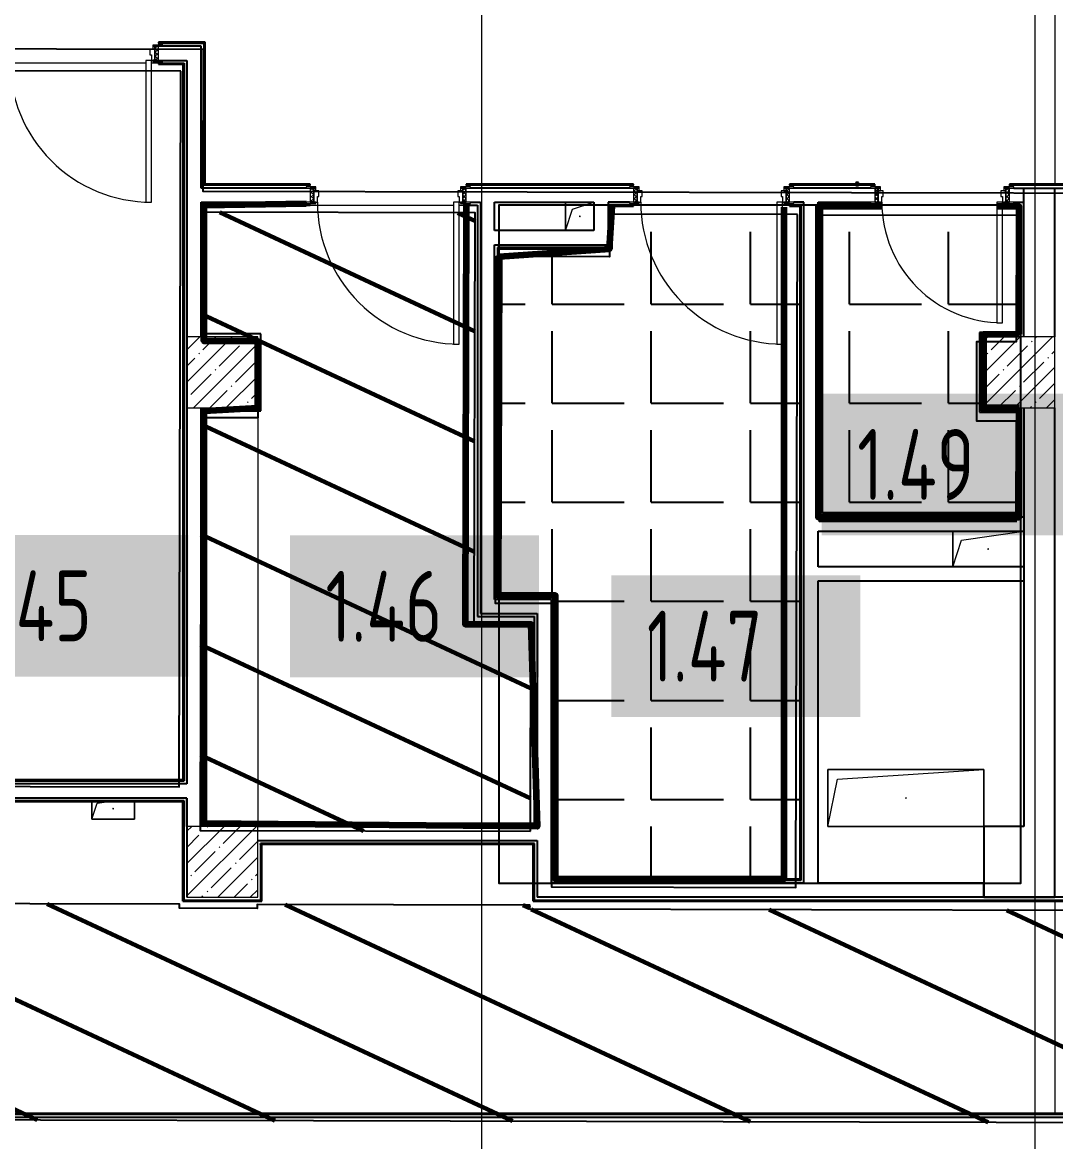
# Model space of a CAD drawing. Header units: millimetres. Extents: x -164500 to 426394, y -23753 to 102118.
# Drawn here: x 77485 to 84770, y 13292 to 21182 of the extents above; entities that cross this region are included whole.
import ezdxf

# ---------------------------------------------------------------- set-up
doc = ezdxf.new("R2010")
doc.units = ezdxf.units.MM
for name, color, linetype, lineweight in [('0) шлифовка', 5, 'Continuous', 60), ('384 ПК-3', 30, 'Continuous', 120), ('394 ПК-5 плинтус H100', 2, 'Continuous', 120), ('A-DOOR-2', 7, 'Continuous', 5), ('A-DOOR-FRAM-2', 7, 'Continuous', 5), ('A-FLOR', 7, 'Continuous', 9), ('A-GENM', 7, 'Continuous', 9), ('S-COLS-1', 7, 'Continuous', 5), ('Оси', 7, 'Continuous', 9)]:
    doc.layers.add(name, color=color, linetype=linetype, lineweight=lineweight)
doc.layers.add('1.1.1) Плитка КР1 Остаток', color=52, linetype='Continuous')
doc.layers.add('A-DOOR-1', color=7, linetype='Continuous', lineweight=5, true_color=0xc0c0c0)
doc.layers.add('A-DOOR-FRAM-1', color=7, linetype='Continuous', lineweight=5, true_color=0xc0c0c0)
doc.styles.add('СПДС', font='ГОСТ тип А.ttf', dxfattribs={"width": 0.9})
pattern_1 = [(135, (1751.41, 114.685), (-14.14214, -14.14214), []), (225, (1751.41, 114.685), (14.14214, -14.14214), [])]
pattern_2 = [(45, (-371.384, 114.685), (-14.1421, 14.1421), []), (135, (-371.384, 114.685), (-14.1421, -14.1421), [])]
pattern_3 = [(0, (205553.1, 26879), (0, 698.5), [508, -190.5]), (90, (205553.1, 26879), (-698.5, 4e-14), [508, -190.5])]
pattern_4 = [(155, (205553.1, 26879), (-297.8825, -638.811), [])]

# ---------------------------------------------------------------- blocks, each defined once
blk = doc.blocks.new('110_Дверь_СКБ_1Ст_Внутренняя1 - Д-11п 1100x2100h_кладовые _все__ коридор _между помещениями блока столовой__ моечные _все_ 2-32102277-Объем проектирования 1 этажа')
at = {"layer": 'A-DOOR-2'}
h = blk.add_hatch(dxfattribs=at)
h.set_pattern_fill('FP_44', color=256, style=0, pattern_type=2)
h.set_pattern_definition(pattern_1)
h.paths.add_polyline_path([(537.5, -50), (562.5, -50), (562.5, 50), (537.5, 50)])
at = {"layer": 'A-DOOR-FRAM-2'}
h = blk.add_hatch(dxfattribs=at)
h.set_pattern_fill('FP_45', color=256, style=0, pattern_type=2)
h.set_pattern_definition(pattern_2)
h.paths.add_polyline_path([(-512.5, -50), (-512.5, 50), (-537.5, 50), (-537.5, -50)])
at = {"layer": 'A-DOOR-1'}
for p, q in [((-487.5, 1050), (-487.5, 50)), ((-447.5, 1050), (-487.5, 1050)), ((-447.5, 50), (-447.5, 1050)), ((-487.5, 50), (-447.5, 50))]:
    blk.add_line(p, q, dxfattribs=at)
blk.add_arc((-487.5, 50), 1000, 360, 90, dxfattribs=at)
at = {"layer": 'A-DOOR-FRAM-1'}
for p, q in [((-497.5, 58), (-567.5, 58)), ((-567.5, 58), (-567.5, 50)), ((-567.5, 50), (-497.5, 50)), ((-512.5, 50), (-537.5, 50)), ((-537.5, 50), (-537.5, -50)), ((-487.5, 50), (-512.5, 50)), ((-512.5, 50), (-512.5, -30)), ((-512.5, -50), (-512.5, 50)), ((-497.5, 50), (-512.5, 50)), ((-512.5, 50), (-512.5, 49)), ((-512.5, 49), (-497.5, 49)), ((-497.5, 50), (-497.5, 58)), ((-497.5, 49), (-497.5, 50)), ((-487.5, 10), (-487.5, 50)), ((-477.5, 10), (-487.5, 10)), ((-477.5, -30), (-477.5, 10)), ((512.5, 10), (502.5, 10)), ((502.5, 10), (502.5, -30)), ((512.5, 50), (512.5, 10)), ((537.5, 50), (512.5, 50)), ((592.5, 58), (522.5, 58)), ((522.5, 58), (522.5, 50)), ((537.5, 50), (522.5, 50)), ((522.5, 50), (522.5, 49)), ((522.5, 50), (592.5, 50)), ((522.5, 49), (537.5, 49)), ((537.5, -30), (537.5, 50)), ((562.5, 50), (537.5, 50)), ((537.5, 50), (537.5, -50)), ((537.5, 49), (537.5, 50)), ((562.5, -50), (562.5, 50)), ((592.5, 50), (592.5, 58)), ((-497.5, -50), (-567.5, -50)), ((-567.5, -50), (-567.5, -58)), ((-567.5, -58), (-497.5, -58)), ((-537.5, -50), (-512.5, -50)), ((-512.5, -30), (-477.5, -30)), ((-497.5, -30), (-512.5, -30)), ((-512.5, -30), (-512.5, -50)), ((-512.5, -50), (-497.5, -50)), ((-497.5, -50), (-497.5, -30)), ((-497.5, -58), (-497.5, -50)), ((502.5, -30), (537.5, -30)), ((537.5, -30), (522.5, -30)), ((522.5, -30), (522.5, -50)), ((522.5, -50), (537.5, -50)), ((592.5, -50), (522.5, -50)), ((522.5, -50), (522.5, -58)), ((522.5, -58), (592.5, -58)), ((537.5, -50), (537.5, -30)), ((537.5, -50), (562.5, -50)), ((592.5, -58), (592.5, -50))]:
    blk.add_line(p, q, dxfattribs=at)
blk = doc.blocks.new('110_Дверь_СКБ_1Ст_Внутренняя1 - Д-11п 1100x2100h_кладовые _все__ коридор _между помещениями блока столовой__ моечные _все_ 2-V47-Объем проектирования 1 этажа')
at = {"layer": 'A-DOOR-2'}
h = blk.add_hatch(dxfattribs=at)
h.set_pattern_fill('FP_44', color=256, style=0, pattern_type=2)
h.set_pattern_definition(pattern_1)
h.paths.add_polyline_path([(537.5, 50), (537.5, -50), (562.5, -50), (562.5, 50)])
at = {"layer": 'A-DOOR-FRAM-2'}
h = blk.add_hatch(dxfattribs=at)
h.set_pattern_fill('FP_45', color=256, style=0, pattern_type=2)
h.set_pattern_definition(pattern_2)
h.paths.add_polyline_path([(-512.5, 50), (-537.5, 50), (-537.5, -50), (-512.5, -48.8), (-512.5, -32.4)])
at = {"layer": 'A-DOOR-1'}
for p, q in [((-487.5, 1050), (-487.5, 50)), ((-447.5, 1050), (-487.5, 1050)), ((-447.5, 50), (-447.5, 1050)), ((-487.5, 50), (-447.5, 50))]:
    blk.add_line(p, q, dxfattribs=at)
blk.add_arc((-487.5, 50), 1000, 360, 90, dxfattribs=at)
at = {"layer": 'A-DOOR-FRAM-1'}
for p, q in [((-497.5, 58), (-567.5, 58)), ((-567.5, 58), (-567.5, 50)), ((-567.5, 50), (-497.5, 50)), ((-512.5, 50), (-537.5, 50)), ((-537.5, 50), (-537.5, -50)), ((-487.5, 50), (-512.5, 50)), ((-512.5, 50), (-512.5, -30)), ((-512.5, -50), (-512.5, 50)), ((-497.5, 50), (-512.5, 50)), ((-512.5, 50), (-512.5, 49)), ((-512.5, 49), (-497.5, 49)), ((-497.5, 50), (-497.5, 58)), ((-497.5, 49), (-497.5, 50)), ((-487.5, 10), (-487.5, 50)), ((-477.5, 10), (-487.5, 10)), ((-477.5, -30), (-477.5, 10)), ((512.5, 10), (502.5, 10)), ((502.5, 10), (502.5, -30)), ((512.5, 50), (512.5, 10)), ((537.5, 50), (512.5, 50)), ((592.5, 58), (522.5, 58)), ((522.5, 58), (522.5, 50)), ((537.5, 50), (522.5, 50)), ((522.5, 50), (522.5, 49)), ((522.5, 50), (592.5, 50)), ((522.5, 49), (537.5, 49)), ((537.5, -30), (537.5, 50)), ((562.5, 50), (537.5, 50)), ((537.5, 50), (537.5, -50)), ((537.5, 49), (537.5, 50)), ((562.5, -50), (562.5, 50)), ((592.5, 50), (592.5, 58)), ((-497.5, -50), (-567.5, -50)), ((-567.5, -50), (-567.5, -58)), ((-567.5, -58), (-497.5, -58)), ((-537.5, -50), (-512.5, -50)), ((-512.5, -30), (-477.5, -30)), ((-497.5, -30), (-512.5, -30)), ((-512.5, -30), (-512.5, -50)), ((-512.5, -50), (-497.5, -50)), ((-497.5, -50), (-497.5, -30)), ((-497.5, -58), (-497.5, -50)), ((502.5, -30), (537.5, -30)), ((537.5, -30), (522.5, -30)), ((522.5, -30), (522.5, -50)), ((522.5, -50), (537.5, -50)), ((592.5, -50), (522.5, -50)), ((522.5, -50), (522.5, -58)), ((522.5, -58), (592.5, -58)), ((537.5, -50), (537.5, -30)), ((537.5, -50), (562.5, -50)), ((592.5, -58), (592.5, -50))]:
    blk.add_line(p, q, dxfattribs=at)
blk = doc.blocks.new('110_Дверь_СКБ_1Ст_Внутренняя1 - Д-7_п__950x2100h_Туалет-V79-Объем проектирования 1 этажа')
at = {"layer": 'A-DOOR-2'}
h = blk.add_hatch(dxfattribs=at)
h.set_pattern_fill('FP_48', color=256, style=0, pattern_type=2)
h.set_pattern_definition([(135, (1826.41, 114.685), (-14.14214, -14.14214), []), (225, (1826.41, 114.685), (14.14214, -14.14214), [])])
h.paths.add_polyline_path([(462.5, 50), (462.5, -50), (487.5, -50), (487.5, 50)])
at = {"layer": 'A-DOOR-FRAM-2'}
h = blk.add_hatch(dxfattribs=at)
h.set_pattern_fill('FP_49', color=256, style=0, pattern_type=2)
h.set_pattern_definition([(45, (-296.384, 114.685), (-14.1421, 14.1421), []), (135, (-296.384, 114.685), (-14.1421, -14.1421), [])])
h.paths.add_polyline_path([(-462.5, 50), (-462.5, -50), (-437.5, -50), (-437.5, 50), (-455.9, 50)])
at = {"layer": 'A-DOOR-1'}
for p, q in [((-412.5, 900), (-412.5, 50)), ((-372.5, 900), (-412.5, 900)), ((-372.5, 50), (-372.5, 900)), ((-412.5, 50), (-372.5, 50))]:
    blk.add_line(p, q, dxfattribs=at)
blk.add_arc((-412.5, 50), 850, 360, 90, dxfattribs=at)
at = {"layer": 'A-DOOR-FRAM-1'}
for p, q in [((-422.5, 58), (-492.5, 58)), ((-492.5, 58), (-492.5, 50)), ((-492.5, 50), (-422.5, 50)), ((-437.5, 50), (-462.5, 50)), ((-462.5, 50), (-462.5, -50)), ((-412.5, 50), (-437.5, 50)), ((-437.5, 50), (-437.5, -30)), ((-437.5, -50), (-437.5, 50)), ((-422.5, 50), (-437.5, 50)), ((-437.5, 50), (-437.5, 49)), ((-437.5, 49), (-422.5, 49)), ((-422.5, 50), (-422.5, 58)), ((-422.5, 49), (-422.5, 50)), ((-412.5, 10), (-412.5, 50)), ((-402.5, 10), (-412.5, 10)), ((-402.5, -30), (-402.5, 10)), ((437.5, 10), (427.5, 10)), ((427.5, 10), (427.5, -30)), ((437.5, 50), (437.5, 10)), ((462.5, 50), (437.5, 50)), ((517.5, 58), (447.5, 58)), ((447.5, 58), (447.5, 50)), ((462.5, 50), (447.5, 50)), ((447.5, 50), (447.5, 49)), ((447.5, 50), (517.5, 50)), ((447.5, 49), (462.5, 49)), ((462.5, -30), (462.5, 50)), ((487.5, 50), (462.5, 50)), ((462.5, 50), (462.5, -50)), ((462.5, 49), (462.5, 50)), ((487.5, -50), (487.5, 50)), ((517.5, 50), (517.5, 58)), ((-422.5, -50), (-492.5, -50)), ((-492.5, -50), (-492.5, -58)), ((-492.5, -58), (-422.5, -58)), ((-462.5, -50), (-437.5, -50)), ((-437.5, -30), (-402.5, -30)), ((-422.5, -30), (-437.5, -30)), ((-437.5, -30), (-437.5, -50)), ((-437.5, -50), (-422.5, -50)), ((-422.5, -50), (-422.5, -30)), ((-422.5, -58), (-422.5, -50)), ((427.5, -30), (462.5, -30)), ((462.5, -30), (447.5, -30)), ((447.5, -30), (447.5, -50)), ((447.5, -50), (462.5, -50)), ((517.5, -50), (447.5, -50)), ((447.5, -50), (447.5, -58)), ((447.5, -58), (517.5, -58)), ((462.5, -50), (462.5, -30)), ((462.5, -50), (487.5, -50)), ((517.5, -58), (517.5, -50))]:
    blk.add_line(p, q, dxfattribs=at)
blk = doc.blocks.new('BSC_Колонна _Прямоугольная - 500х500-V93-Объем проектирования 1 этажа')
at = {"layer": 'S-COLS-1'}
h = blk.add_hatch(dxfattribs=at)
h.set_pattern_fill('FP_111', color=256, style=0, pattern_type=2)
h.set_pattern_definition([(45, (-78830, -15400), (-114.04925, 114.04925), []), (45, (-78715.95, -15400), (-114.04925, 114.04925), [201.613, -40.323, 6.706, -33.617])])
h.paths.add_polyline_path([(250, -250), (250, 250), (-250, 250), (-250, -250), (-192.1, -250)])
for p, q in [((250, 250), (-250, 250)), ((-250, 250), (-250, -250)), ((250, -250), (250, 250)), ((-250, -250), (250, -250))]:
    blk.add_line(p, q, dxfattribs=at)
blk = doc.blocks.new('GM_Отверстие прямоугольное _в плите_ - Отверстие-V123-Объем проектирования 1 этажа')
at = {"layer": 'A-GENM'}
for p, q in [((-250, -125), (-250, 125)), ((-250, 125), (-250, -125)), ((-187.5, 62.5), (250, 125)), ((-250, -125), (-187.5, 62.5))]:
    blk.add_line(p, q, dxfattribs=at)
for start, end in [(360, 180), (180, 360)]:
    blk.add_arc((0, 0), 2.5, start, end, dxfattribs=at)
blk = doc.blocks.new('GM_Отверстие прямоугольное _в плите_ - Отверстие-V130-Объем проектирования 1 этажа')
at = {"layer": 'A-GENM'}
for p, q in [((-150, -75), (-150, 47)), ((-150, 47), (-150, -75)), ((-150, -75), (-112.5, 37.5)), ((-112.5, 37.5), (-46, 47)), ((150, 47), (150, -75)), ((150, -75), (150, 47)), ((150, -75), (-150, -75)), ((-150, -75), (150, -75))]:
    blk.add_line(p, q, dxfattribs=at)
for start, end in [(360, 180), (180, 360)]:
    blk.add_arc((0, 0), 2.5, start, end, dxfattribs=at)
blk = doc.blocks.new('BSC_Колонна _Прямоугольная - 500х500-V134-Объем проектирования 1 этажа')
at = {"layer": 'S-COLS-1'}
h = blk.add_hatch(dxfattribs=at)
h.set_pattern_fill('FP_136', color=256, style=0, pattern_type=2)
h.set_pattern_definition([(45, (-78830, -18850), (-114.04925, 114.04925), []), (45, (-78715.95, -18850), (-114.04925, 114.04925), [201.613, -40.323, 6.706, -33.617])])
h.paths.add_polyline_path([(-250, -250), (250, -250), (250, 250), (-250, 250), (-250, -101)])
for p, q in [((250, 250), (-250, 250)), ((-250, 250), (-250, -250)), ((250, -250), (250, 250)), ((-250, -250), (250, -250))]:
    blk.add_line(p, q, dxfattribs=at)
blk = doc.blocks.new('BSC_Колонна _Прямоугольная - 500х500-V135-Объем проектирования 1 этажа')
at = {"layer": 'S-COLS-1'}
h = blk.add_hatch(dxfattribs=at)
h.set_pattern_fill('FP_137', color=256, style=0, pattern_type=2)
h.set_pattern_definition([(45, (-84450, -18850), (-114.04925, 114.04925), []), (45, (-84335.95, -18850), (-114.04925, 114.04925), [201.613, -40.323, 6.706, -33.617])])
h.paths.add_polyline_path([(-250, -250), (250, -250), (250, 250), (-250, 250), (-250, 222.4)])
for p, q in [((250, 250), (-250, 250)), ((-250, 250), (-250, -250)), ((250, -250), (250, 250)), ((-250, -250), (250, -250))]:
    blk.add_line(p, q, dxfattribs=at)
blk = doc.blocks.new('GM_Отверстие прямоугольное _в плите_ - Отверстие-21958544-Объем проектирования 1 этажа')
at = {"layer": 'A-GENM'}
for p, q in [((-550, -200), (-550, 200)), ((-550, 200), (550, 200)), ((550, 200), (-550, 200)), ((-550, 200), (-550, -200)), ((-483.3, 133.3), (550, 200)), ((550, 200), (550, -200)), ((550, -200), (550, 200)), ((-550, -200), (-483.3, 133.3)), ((550, -200), (-550, -200)), ((-550, -200), (550, -200))]:
    blk.add_line(p, q, dxfattribs=at)
for start, end in [(360, 180), (180, 360)]:
    blk.add_arc((0, 0), 2.5, start, end, dxfattribs=at)
blk = doc.blocks.new('GM_Отверстие прямоугольное _в плите_ - Отверстие-V198-Объем проектирования 1 этажа')
at = {"layer": 'A-GENM'}
for p, q in [((-100, -100), (-100, 100)), ((-100, 100), (-100, -100)), ((-50, 50), (100, 100)), ((-100, -100), (-50, 50))]:
    blk.add_line(p, q, dxfattribs=at)
for start, end in [(360, 180), (180, 360)]:
    blk.add_arc((0, 0), 2.5, start, end, dxfattribs=at)

msp = doc.modelspace()

# ---------------------------------------------------------------- hatches: boundary and pattern name
at = {"layer": '0) шлифовка', "true_color": 0x2776bb}
h = msp.add_hatch(dxfattribs=at)
h.set_pattern_fill('ANSI31', color=152, scale=222, angle=110)
h.set_pattern_definition(pattern_4)
h.paths.add_polyline_path([(81066.539, 15480.219), (81069.962, 16938.215), (80669.963, 16939.153), (80676.77, 19839.146), (78748.585, 19843.672), (78746.454, 18935.674), (79146.643, 18934.735), (79145.371, 18392.736), (78745.182, 18393.676), (78738.355, 15485.684)])
h = msp.add_hatch(dxfattribs=at)
h.set_pattern_fill('ANSI31', color=152, scale=222, angle=110)
h.set_pattern_definition(pattern_4)
h.paths.add_polyline_path([(81062.25, 14931.227), (81062.316, 14959.227), (79140.321, 14963.739), (79140.256, 14935.739), (78592.257, 14937.025), (78592.323, 14965.025), (76480.139, 14969.983), (76480.073, 14941.984), (70874.278, 14955.143), (70870.771, 13461.147), (86274.729, 13424.987), (86280.466, 15868.981), (85036.469, 15871.901), (85034.239, 14921.903)])
at = {"layer": '1.1.1) Плитка КР1 Остаток'}
h = msp.add_hatch(dxfattribs=at)
h.set_pattern_fill('ANGLE', color=256, scale=100)
h.set_pattern_definition(pattern_3)
h.paths.add_polyline_path([(82966.702, 19885.938), (82894.702, 19885.938), (81794.702, 19890.229), (81794.702, 19885.938), (81642.702, 19885.938), (81642.702, 19585.938), (80844.034, 19585.938), (80844.034, 17141.938), (81242.702, 17141.938), (81242.702, 15141.938), (82966.702, 15141.938)])
h = msp.add_hatch(dxfattribs=at)
h.set_pattern_fill('ANGLE', color=256, scale=100)
h.set_pattern_definition(pattern_3)
h.paths.add_polyline_path([(84513.702, 19882.938), (84444.702, 19882.938), (84444.702, 19893.938), (83494.702, 19893.938), (83494.702, 19882.938), (83125.702, 19882.938), (83125.702, 17724.938), (84513.702, 17724.938), (84513.702, 18432.938), (84233.702, 18432.938), (84233.702, 18994.938), (84513.702, 18994.938)])

# ---------------------------------------------------------------- linework, layer by layer
for p, q in [((78772.512, 21041.938), (78444.512, 21041.938)), ((78444.512, 21041.938), (78444.512, 21033.938)), ((78444.512, 21033.938), (78744.512, 21033.938)), ((78744.512, 21013.938), (78474.512, 21013.938)), ((78744.512, 21033.938), (78764.512, 21033.938)), ((78744.512, 20013.938), (78744.512, 21013.938)), ((78764.512, 21033.938), (78764.512, 20033.938)), ((78772.512, 20041.938), (78772.512, 21041.938)), ((78474.512, 20913.938), (78644.512, 20913.938)), ((78644.512, 20913.938), (78644.512, 15813.938)), ((78444.512, 20893.938), (78624.512, 20893.938)), ((78444.512, 20893.938), (78444.512, 20885.938)), ((78444.512, 20885.938), (78616.512, 20885.938)), ((78616.512, 20885.938), (78616.512, 15841.938)), ((78624.512, 20893.938), (78624.512, 15833.938)), ((79514.702, 20041.938), (78772.512, 20041.938)), ((79514.702, 20033.938), (79514.702, 20041.938)), ((81794.702, 20041.938), (80614.702, 20041.938)), ((80614.702, 20041.938), (80614.702, 20033.938)), ((81794.702, 20033.938), (81794.702, 20041.938)), ((83494.702, 20041.938), (82894.702, 20041.938)), ((82894.702, 20041.938), (82894.702, 20033.938)), ((83380.2, 20051.938), (83360.2, 20051.938)), ((83360.2, 20051.938), (83360.2, 20031.938)), ((83380.2, 20031.938), (83380.2, 20051.938)), ((83494.702, 20033.938), (83494.702, 20041.938)), ((85634.702, 20041.938), (84444.702, 20041.938)), ((84444.702, 20041.938), (84444.702, 20033.938)), ((79484.702, 20013.938), (78744.512, 20013.938)), ((79514.702, 20033.938), (78764.512, 20033.938)), ((81794.702, 20033.938), (80614.702, 20033.938)), ((81764.702, 20013.938), (80644.702, 20013.938)), ((83494.702, 20033.938), (82894.702, 20033.938)), ((83464.702, 20013.938), (82924.702, 20013.938)), ((83360.2, 20031.938), (83380.2, 20031.938)), ((83494.702, 20021.938), (83494.702, 20033.938)), ((85634.702, 20033.938), (84444.702, 20033.938)), ((84444.702, 20033.938), (84444.702, 20021.938)), ((84474.702, 20013.938), (85634.702, 20013.938)), ((84544.702, 18963.938), (84544.702, 20013.938)), ((84764.702, 18963.938), (84764.702, 20013.938)), ((78744.512, 18963.938), (78744.512, 19913.938)), ((78744.512, 19913.938), (79484.702, 19913.938)), ((78764.512, 19892.938), (78764.512, 19893.938)), ((78765.512, 19892.938), (79514.702, 19892.938)), ((78765.512, 18984.938), (78765.512, 19892.938)), ((79514.702, 19892.938), (79514.702, 19893.938)), ((80614.702, 19905.938), (80614.702, 19893.938)), ((80614.702, 19893.938), (80614.702, 19892.938)), ((80614.702, 19892.938), (80693.702, 19892.938)), ((80644.702, 19913.938), (80714.702, 19913.938)), ((80693.702, 19893.938), (80694.702, 19893.938)), ((80693.702, 19892.938), (80693.702, 16992.938)), ((80714.702, 19913.938), (80714.702, 17013.938)), ((80814.702, 19713.938), (80814.702, 19913.938)), ((80814.702, 19913.938), (81514.702, 19913.938)), ((81514.702, 19913.938), (81514.702, 19713.938)), ((81614.702, 19913.938), (81764.702, 19913.938)), ((81614.702, 19913.938), (81614.702, 19613.938)), ((81764.702, 19913.938), (81614.702, 19913.938)), ((81634.702, 19885.938), (81634.702, 19893.938)), ((81634.702, 19893.938), (81794.702, 19893.938)), ((81634.702, 19885.938), (81634.702, 19593.938)), ((81642.702, 19885.938), (81794.702, 19885.938)), ((81642.702, 19585.938), (81642.702, 19885.938)), ((81794.702, 19893.938), (81794.702, 19905.938)), ((81794.702, 19885.938), (81794.702, 19893.938)), ((82894.702, 19905.938), (82894.702, 19893.938)), ((82894.702, 19893.938), (82894.702, 19885.938)), ((82974.702, 19893.938), (82894.702, 19893.938)), ((82894.702, 19885.938), (82966.702, 19885.938)), ((82924.702, 19913.938), (82994.702, 19913.938)), ((82994.702, 19913.938), (82924.702, 19913.938)), ((82966.702, 19885.938), (82966.702, 15141.938)), ((82974.702, 15133.938), (82974.702, 19893.938)), ((82994.702, 15113.938), (82994.702, 19913.938)), ((83094.702, 19913.938), (83464.702, 19913.938)), ((83094.702, 17693.938), (83094.702, 19913.938)), ((83114.702, 17713.938), (83114.702, 19893.938)), ((83494.702, 19893.938), (83114.702, 19893.938)), ((83125.702, 17724.938), (83125.702, 19882.938)), ((83125.702, 19882.938), (83494.702, 19882.938)), ((83494.702, 19893.938), (83494.702, 19905.938)), ((83494.702, 19882.938), (83494.702, 19893.938)), ((84444.702, 19905.938), (84444.702, 19893.938)), ((84444.702, 19893.938), (84444.702, 19882.938)), ((84524.702, 19893.938), (84444.702, 19893.938)), ((84444.702, 19882.938), (84513.702, 19882.938)), ((84474.702, 19913.938), (84544.702, 19913.938)), ((84513.702, 19882.938), (84513.702, 18994.938)), ((84524.702, 18983.938), (84524.702, 19893.938)), ((81514.702, 19713.938), (80814.702, 19713.938)), ((80814.702, 17113.938), (80814.702, 19613.938)), ((80814.702, 19613.938), (81614.702, 19613.938)), ((81614.702, 19593.938), (80834.702, 19593.938)), ((80834.702, 19593.938), (80834.702, 17133.938)), ((80842.702, 19585.938), (81642.702, 19585.938)), ((80842.702, 17141.938), (80842.702, 19585.938)), ((81634.702, 19593.938), (81614.702, 19593.938)), ((78765.512, 18983.938), (78764.512, 18983.938)), ((79165.702, 18984.938), (78765.512, 18984.938)), ((79165.702, 18442.938), (79165.702, 18984.938)), ((84233.702, 18994.938), (84233.702, 18432.938)), ((84513.702, 18994.938), (84233.702, 18994.938)), ((84244.702, 18983.938), (84244.702, 18443.938)), ((84244.702, 18983.938), (84264.702, 18983.938)), ((84264.702, 18983.938), (84524.702, 18983.938)), ((78744.512, 15513.938), (78744.512, 18463.938)), ((84544.702, 18463.938), (84544.702, 15513.938)), ((84764.702, 15513.938), (84764.702, 18463.938)), ((78764.512, 18442.938), (78764.512, 18443.938)), ((78765.512, 18442.938), (79165.702, 18442.938)), ((78765.512, 15534.938), (78765.512, 18442.938)), ((84233.702, 18432.938), (84513.702, 18432.938)), ((84524.702, 18443.938), (84244.702, 18443.938)), ((84513.702, 18432.938), (84513.702, 17713.938)), ((84524.702, 18443.938), (84524.702, 17713.938)), ((84544.702, 17693.938), (83094.702, 17693.938)), ((83114.702, 17713.938), (84524.702, 17713.938)), ((84524.702, 17724.938), (83125.702, 17724.938)), ((83094.702, 17593.938), (84544.702, 17593.938)), ((83094.702, 17343.938), (83094.702, 17593.938)), ((84544.702, 17343.938), (83094.702, 17343.938)), ((83094.702, 17243.938), (84544.702, 17243.938)), ((83094.702, 15113.938), (83094.702, 17243.938)), ((80834.702, 17133.938), (81234.702, 17133.938)), ((81242.702, 17141.938), (80842.702, 17141.938)), ((81234.702, 17133.938), (81234.702, 17113.938)), ((81242.702, 15141.938), (81242.702, 17141.938)), ((81214.702, 17113.938), (80814.702, 17113.938)), ((81214.702, 15113.938), (81214.702, 17113.938)), ((81234.702, 17113.938), (81234.702, 15133.938)), ((80693.702, 16992.938), (81093.702, 16992.938)), ((80714.702, 17013.938), (81114.702, 17013.938)), ((81093.702, 16993.938), (81094.702, 16993.938)), ((81093.702, 16992.938), (81093.702, 15534.938)), ((81114.702, 17013.938), (81114.702, 15513.938)), ((78644.512, 15813.938), (76484.512, 15813.938)), ((76504.512, 15833.938), (78624.512, 15833.938)), ((78616.512, 15841.938), (76512.512, 15841.938)), ((78644.702, 15713.938), (76484.512, 15713.938)), ((78644.512, 15713.938), (78644.512, 15013.938)), ((78644.702, 15513.938), (78644.702, 15713.938)), ((78624.702, 15693.938), (76504.512, 15693.938)), ((78616.702, 15685.938), (76504.512, 15685.938)), ((78616.702, 14985.938), (78616.702, 15693.938)), ((78624.702, 15013.938), (78624.702, 15693.938)), ((81094.702, 15533.938), (78764.512, 15533.938)), ((81093.702, 15534.938), (78765.512, 15534.938)), ((81114.702, 15513.938), (79144.702, 15513.938)), ((84544.702, 15513.938), (84264.702, 15513.938)), ((84264.702, 15513.938), (84264.702, 15013.938)), ((84764.702, 15013.938), (84764.702, 15513.938)), ((79144.702, 15413.938), (81114.702, 15413.938)), ((79164.702, 15385.938), (79164.702, 15393.938)), ((81094.702, 15393.938), (79164.702, 15393.938)), ((79164.702, 15385.938), (79164.702, 14993.938)), ((81086.702, 15385.938), (79164.702, 15385.938)), ((79172.702, 14985.938), (79172.702, 15385.938)), ((81086.702, 14985.938), (81086.702, 15393.938)), ((81094.702, 15013.938), (81094.702, 15393.938)), ((81114.702, 15413.938), (81114.702, 15013.938)), ((82994.702, 15113.938), (81214.702, 15113.938)), ((81234.702, 15133.938), (82974.702, 15133.938)), ((82966.702, 15141.938), (81242.702, 15141.938)), ((84263.101, 15113.938), (83094.702, 15113.938)), ((84263.101, 15013.938), (84263.101, 15113.938)), ((78624.702, 14993.938), (78624.702, 15013.938)), ((78624.702, 14993.938), (79164.702, 14993.938)), ((81094.702, 14993.938), (81094.702, 15013.938)), ((81094.702, 14993.938), (85054.702, 14993.938)), ((85034.702, 15013.938), (81114.702, 15013.938)), ((84264.702, 15013.938), (84764.702, 15013.938)), ((78616.702, 14985.938), (79172.702, 14985.938)), ((81086.702, 14985.938), (85062.702, 14985.938)), ((70894.702, 13491.938), (85204.702, 13491.938)), ((66624.702, 13463.938), (85174.702, 13463.938)), ((85204.702, 13483.938), (70894.702, 13483.938))]:
    msp.add_line(p, q)
at = {"flags": 128}
for points in [[(66338.507, 21021.807), (78758.283, 20992.652), (78755.935, 19992.655), (85618.106, 19976.547), (85617.994, 19928.547), (86717.991, 19925.965), (86718.084, 19965.964), (86858.084, 19965.636), (86861.582, 21455.632), (86436.248, 21456.63), (86436.295, 21476.63), (85486.297, 21478.86), (85486.25, 21458.86), (85381.586, 21459.106), (85381.567, 21451.106), (82353.575, 21458.214), (82355.97, 22478.211), (68336.008, 22511.122)], [(84494.773, 18983.938), (84496.736, 19820.178), (83108.74, 19823.437), (83103.674, 17665.443), (84491.67, 17662.184), (84493.332, 18370.183), (84213.333, 18370.84), (84214.652, 18932.838), (84494.652, 18932.181), (84494.726, 18963.938)]]:
    msp.add_lwpolyline(points, dxfattribs=at)
for points in [[(78601.917, 20837.019), (76877.618, 20841.067), (76876.256, 20261.068), (76496.561, 20261.96), (76486.082, 15797.972), (78590.077, 15793.033)], [(81066.539, 15480.219), (81069.962, 16938.215), (80669.963, 16939.153), (80676.77, 19839.146), (78748.585, 19843.672), (78746.454, 18935.674), (79146.643, 18934.735), (79145.371, 18392.736), (78745.182, 18393.676), (78738.355, 15485.684)], [(82949.747, 19826.81), (81625.751, 19829.918), (81625.047, 19529.919), (80825.049, 19531.797), (80819.312, 17087.803), (81219.311, 17086.864), (81214.616, 15086.87), (82938.611, 15082.823)], [(81062.25, 14931.227), (81062.316, 14959.227), (79140.321, 14963.739), (79140.256, 14935.739), (78592.257, 14937.025), (78592.323, 14965.025), (76480.139, 14969.983), (76480.073, 14941.984), (70874.278, 14955.143), (70870.771, 13461.147), (86274.729, 13424.987), (86280.466, 15868.981), (85036.469, 15871.901), (85034.239, 14921.903)]]:
    msp.add_lwpolyline(points, close=True, dxfattribs=at)
at = {"layer": '1.1.1) Плитка КР1 Остаток'}
msp.add_lwpolyline([(84524.702, 19893.938), (80844.034, 19893.938), (80844.034, 15113.938), (84524.702, 15113.938)], close=True, dxfattribs=at)
at = {"layer": '384 ПК-3'}
for points in [[(82854.702, 19878.718), (82854.702, 15141.938), (81242.702, 15141.938), (81242.702, 17141.938), (80842.702, 17141.938), (80848.312, 19531.742), (81625.178, 19585.938), (81642.702, 19885.938)], [(83545.267, 19882.938), (83094.702, 19882.938), (83094.702, 17693.938), (84513.702, 17693.938), (84513.702, 18463.938)], [(84513.702, 18983.938), (84513.702, 19882.938), (84354.702, 19882.938)], [(84513.702, 18463.938), (84264.702, 18463.938), (84264.702, 18983.938), (84513.702, 18983.938)]]:
    msp.add_lwpolyline(points, dxfattribs=at)
at = {"layer": '394 ПК-5 плинтус H100'}
msp.add_lwpolyline([(80614.702, 19905.938), (80607.738, 16939.3), (81069.962, 16938.215), (81114.702, 15513.938), (78765.512, 15534.938), (78765.512, 18443.938), (79144.702, 18463.938), (79144.702, 18934.74), (78765.512, 18934.74), (78765.512, 19893.938), (79484.702, 19905.938)], dxfattribs=at)
at = {"layer": 'A-FLOR'}
for p, q in [((84764.702, 21515.938), (84764.702, 20041.938)), ((78444.512, 21033.938), (78444.512, 21021.938)), ((78354.512, 20893.938), (77344.512, 20893.938)), ((78444.512, 20893.938), (78394.512, 20893.938)), ((78444.512, 20905.938), (78444.512, 20893.938)), ((79514.702, 20021.938), (79514.702, 20033.938)), ((80614.702, 20033.938), (80614.702, 20021.938)), ((81794.702, 20021.938), (81794.702, 20033.938)), ((82894.702, 20033.938), (82894.702, 20021.938)), ((83494.702, 20021.938), (83494.702, 20033.938)), ((78764.512, 19893.938), (80524.702, 19893.938)), ((78764.512, 18983.938), (78764.512, 19892.938)), ((79514.702, 19893.938), (79514.702, 19905.938)), ((80564.702, 19893.938), (80693.702, 19893.938)), ((80694.702, 19893.938), (80694.702, 16993.938)), ((82804.702, 19893.938), (81794.702, 19893.938)), ((82894.702, 19893.938), (82844.702, 19893.938)), ((83494.702, 19893.938), (83494.702, 19905.938)), ((84354.702, 19893.938), (83494.702, 19893.938)), ((84444.702, 19893.938), (84394.702, 19893.938)), ((79164.702, 18983.938), (78765.512, 18983.938)), ((79164.702, 18443.938), (79164.702, 18983.938)), ((78764.512, 18443.938), (79164.702, 18443.938)), ((78764.512, 15533.938), (78764.512, 18442.938)), ((79144.702, 18443.938), (79144.702, 15533.938)), ((80694.702, 16993.938), (81093.702, 16993.938)), ((81094.702, 16993.938), (81094.702, 15533.938)), ((81093.702, 15533.938), (78765.512, 15533.938)), ((84764.702, 15513.938), (84764.702, 15013.938)), ((84764.702, 14985.938), (84764.702, 13491.692))]:
    msp.add_line(p, q, dxfattribs=at)
at = {"layer": 'Оси'}
for points in [[(80724.702, -2042.321), (80724.702, 2957.679), (80724.702, 22254.043), (80724.702, 27254.043)], [(84624.702, -2042.321), (84624.702, 2957.679), (84624.702, 16779.035), (84624.702, 21779.035)]]:
    msp.add_lwpolyline(points, dxfattribs=at)

# ---------------------------------------------------------------- block references
at = {"rotation": 180}
for name, p in [('110_Дверь_СКБ_1Ст_Внутренняя1 - Д-11п 1100x2100h_кладовые _все__ коридор _между помещениями блока столовой__ моечные _все_ 2-32102277-Объем проектирования 1 этажа', (77907.012, 20963.938)), ('110_Дверь_СКБ_1Ст_Внутренняя1 - Д-11п 1100x2100h_кладовые _все__ коридор _между помещениями блока столовой__ моечные _все_ 2-V47-Объем проектирования 1 этажа', (80077.202, 19963.938)), ('110_Дверь_СКБ_1Ст_Внутренняя1 - Д-11п 1100x2100h_кладовые _все__ коридор _между помещениями блока столовой__ моечные _все_ 2-32102277-Объем проектирования 1 этажа', (82357.202, 19963.938)), ('110_Дверь_СКБ_1Ст_Внутренняя1 - Д-7_п__950x2100h_Туалет-V79-Объем проектирования 1 этажа', (83982.202, 19963.938))]:
    msp.add_blockref(name, p, dxfattribs=at)
for name, p in [('GM_Отверстие прямоугольное _в плите_ - Отверстие-V198-Объем проектирования 1 этажа', (81414.702, 19813.938)), ('BSC_Колонна _Прямоугольная - 500х500-V134-Объем проектирования 1 этажа', (78894.702, 18713.938)), ('BSC_Колонна _Прямоугольная - 500х500-V135-Объем проектирования 1 этажа', (84514.702, 18713.938)), ('GM_Отверстие прямоугольное _в плите_ - Отверстие-V123-Объем проектирования 1 этажа', (84294.702, 17468.938)), ('GM_Отверстие прямоугольное _в плите_ - Отверстие-21958544-Объем проектирования 1 этажа', (83714.702, 15713.938)), ('GM_Отверстие прямоугольное _в плите_ - Отверстие-V130-Объем проектирования 1 этажа', (78124.512, 15638.938)), ('BSC_Колонна _Прямоугольная - 500х500-V93-Объем проектирования 1 этажа', (78894.702, 15263.938))]:
    msp.add_blockref(name, p)

# ---------------------------------------------------------------- texts
at = {"char_height": 500, "width": 1255.44262, "attachment_point": 1, "style": 'СПДС', "bg_fill": 1, "box_fill_scale": 1.5, "bg_fill_color": 7, "bg_fill_true_color": 16777215, "bg_fill_transparency": 0}
for s, insert in [('1.49', (83370.982, 18314.951)), ('1.45', (77148.551, 17318.451)), ('1.46', (79621.628, 17314.951)), ('1.47', (81888.323, 17034.199))]:
    msp.add_mtext(s, dxfattribs=dict(at, insert=insert))

doc.saveas('drawing.dxf')
